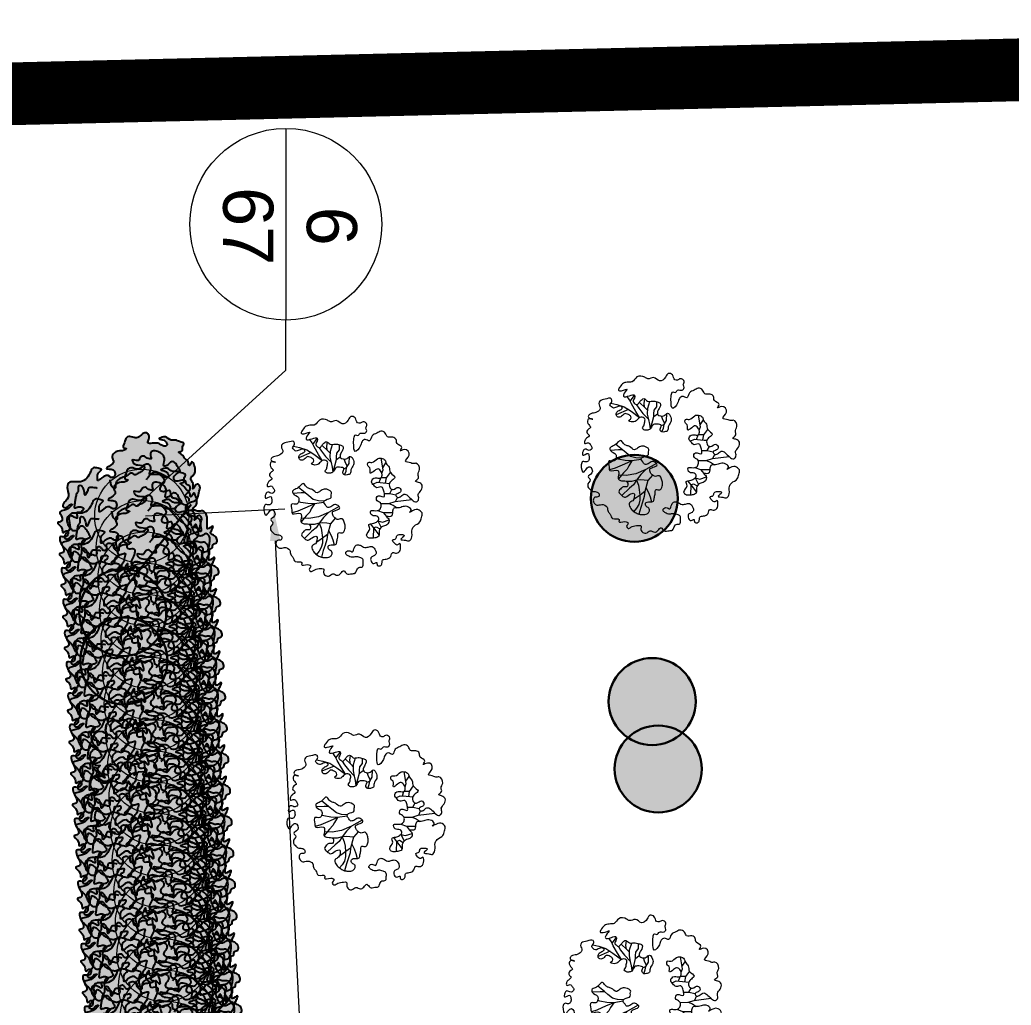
# Model space of a CAD drawing. Header units: metres. Extents: x 180 to 3220, y 13789 to 15035.
# Drawn here: x 738.7 to 754.51, y 14955.22 to 14970.93 of the extents above; entities that cross this region are included whole.
import ezdxf

# ---------------------------------------------------------------- set-up
doc = ezdxf.new("R2010")
doc.units = ezdxf.units.M
doc.header["$MEASUREMENT"] = 0
doc.linetypes.add('482 Границы районов', pattern=[5, 3, -1, 0, -1])
for name, color, linetype in [('!!!_1. Дендра_выноски_сохранить', 7, 'Continuous'), ('!!!_Условные обозначения на ЛИСТ', 7, 'Continuous'), ('02 Выноски план', 170, 'Continuous'), ('04 Дендроплан (растения)', 7, 'Continuous'), ('04 Дендроплан (существующие растения)', 7, 'Continuous'), ('04 Дендроплан (удаление)', 240, 'Continuous'), ('04 Посадки (привязки)', 7, 'Continuous'), ('50 Дендроплан (привязки)', 7, 'Continuous'), ('50 Дендроплан - Деревья вырубаемые', 7, 'Continuous')]:
    doc.layers.add(name, color=color, linetype=linetype)
doc.layers.get('50 Дендроплан - Деревья вырубаемые').off()
doc.styles.get("Standard").update_dxf_attribs({"font": 'arial.ttf'})
doc.dimstyles.get("Standard").update_dxf_attribs({"dimtxt": 0.18, "dimasz": 0.18, "dimexe": 0.18, "dimexo": 0.0625, "dimgap": 0.09, "dimtad": 0, "dimtih": 1, "dimtoh": 1, "dimdec": 4, "dimzin": 0, "dimdsep": 46, "dimtxsty": 'Standard', "dimcen": 0.09, "dimadec": 0, "dimazin": 0, "dimtfac": 1, "dimtdec": 4, "dimtofl": 0, "dimtmove": 0, "dimatfit": 3, "dimfxl": 1, "dimtolj": 1, "dimtzin": 0, "dimarcsym": 0})

# ---------------------------------------------------------------- blocks, each defined once
blk = doc.blocks.new('A$C442D7FB9')
at = {"layer": '04 Дендроплан (удаление)', "lineweight": 30}
h = blk.add_hatch(color=0, dxfattribs=at)
h.dxf.hatch_style = 1
edge = h.paths.add_edge_path()
edge.add_arc((0, 0), 0.5, 0, 360)
at = {"layer": '04 Дендроплан (удаление)', "color": 0, "lineweight": 30}
blk.add_circle((0, 0), 0.5, dxfattribs=at)
blk = doc.blocks.new('A$Cb4aaf1f0')
at = {"layer": '04 Дендроплан (удаление)'}
h = blk.add_hatch(color=0, dxfattribs=at)
h.dxf.hatch_style = 1
h.paths.add_polyline_path([(0.394, 0.178), (0.394, 0.178), (0.436, 0.242), (0.436, 0.32), (0.397, 0.387), (0.33, 0.422), (0.253, 0.414), (0.192, 0.37), (0.217, 0.426), (0.211, 0.489), (0.177, 0.539), (0.122, 0.568), (0.06, 0.568), (0.008, 0.54), (-0.026, 0.489), (-0.033, 0.426), (-0.06, 0.49), (-0.116, 0.532), (-0.185, 0.541), (-0.25, 0.515), (-0.293, 0.46), (-0.304, 0.39), (-0.279, 0.326), (-0.339, 0.363), (-0.408, 0.366), (-0.47, 0.333), (-0.508, 0.273), (-0.512, 0.204), (-0.48, 0.14), (-0.423, 0.102), (-0.496, 0.077), (-0.545, 0.018), (-0.555, -0.058), (-0.523, -0.128), (-0.46, -0.17), (-0.383, -0.173), (-0.432, -0.233), (-0.441, -0.309), (-0.41, -0.379), (-0.346, -0.421), (-0.271, -0.424), (-0.203, -0.385), (-0.213, -0.455), (-0.185, -0.52), (-0.131, -0.562), (-0.061, -0.573), (0.004, -0.548), (0.048, -0.493), (0.06, -0.425), (0.093, -0.486), (0.151, -0.524), (0.221, -0.528), (0.283, -0.497), (0.322, -0.44), (0.322, -0.358), (0.298, -0.306), (0.348, -0.343), (0.409, -0.351), (0.467, -0.33), (0.508, -0.284), (0.522, -0.223), (0.506, -0.164), (0.462, -0.119), (0.403, -0.1), (0.48, -0.084), (0.535, -0.03), (0.553, 0.044), (0.53, 0.119), (0.47, 0.168)])
at = {"layer": '04 Дендроплан (удаление)', "flags": 128}
blk.add_lwpolyline([(0.394, 0.178), (0.394, 0.178), (0.436, 0.242), (0.436, 0.32), (0.397, 0.387), (0.33, 0.422), (0.253, 0.414), (0.192, 0.37), (0.217, 0.426), (0.211, 0.489), (0.177, 0.539), (0.122, 0.568), (0.06, 0.568), (0.008, 0.54), (-0.026, 0.489), (-0.033, 0.426), (-0.06, 0.49), (-0.116, 0.532), (-0.185, 0.541), (-0.25, 0.515), (-0.293, 0.46), (-0.304, 0.39), (-0.279, 0.326), (-0.339, 0.363), (-0.408, 0.366), (-0.47, 0.333), (-0.508, 0.273), (-0.512, 0.204), (-0.48, 0.14), (-0.423, 0.102), (-0.496, 0.077), (-0.545, 0.018), (-0.555, -0.058), (-0.523, -0.128), (-0.46, -0.17), (-0.383, -0.173), (-0.432, -0.233), (-0.441, -0.309), (-0.41, -0.379), (-0.346, -0.421), (-0.271, -0.424), (-0.203, -0.385), (-0.213, -0.455), (-0.185, -0.52), (-0.131, -0.562), (-0.061, -0.573), (0.004, -0.548), (0.048, -0.493), (0.06, -0.425), (0.093, -0.486), (0.151, -0.524), (0.221, -0.528), (0.283, -0.497), (0.322, -0.44), (0.322, -0.358), (0.298, -0.306), (0.348, -0.343), (0.409, -0.351), (0.467, -0.33), (0.508, -0.284), (0.522, -0.223), (0.506, -0.164), (0.462, -0.119), (0.403, -0.1), (0.48, -0.084), (0.535, -0.03), (0.553, 0.044), (0.53, 0.119), (0.47, 0.168)], close=True, dxfattribs=at)
blk = doc.blocks.new('Кустарник 2 с половиной м желтый')
at = {"layer": '04 Дендроплан (растения)', "lineweight": 15, "true_color": 0xfcdf4f}
h = blk.add_hatch(color=41, dxfattribs=at)
edge = h.paths.add_edge_path()
edge.add_spline(control_points=[(-1.089, -0.544), (-1.109, -0.54), (-1.105, -0.598), (-1.157, -0.658), (-1.188, -0.541), (-1.256, -0.485), (-1.314, -0.42), (-1.336, -0.29), (-1.228, -0.332), (-1.178, -0.275), (-1.198, -0.186), (-1.292, -0.284), (-1.267, -0.154), (-1.408, -0.085), (-1.279, -0.076), (-1.28, 0.009), (-1.355, 0.09), (-1.21, 0.109), (-1.17, 0.145), (-1.118, 0.205), (-1.181, 0.207), (-1.192, 0.133), (-1.281, 0.156), (-1.264, 0.243), (-1.151, 0.299), (-1.211, 0.429), (-1.201, 0.556), (-1.088, 0.569), (-0.991, 0.547), (-0.876, 0.615), (-0.843, 0.709), (-0.79, 0.801), (-0.724, 0.779), (-0.628, 0.764), (-0.728, 0.701), (-0.718, 0.645), (-0.723, 0.556), (-0.636, 0.654), (-0.548, 0.683), (-0.508, 0.619), (-0.449, 0.639), (-0.437, 0.698), (-0.462, 0.779), (-0.628, 0.752), (-0.511, 0.826), (-0.443, 0.88), (-0.503, 0.953), (-0.462, 1.022), (-0.385, 1.065), (-0.323, 1.044), (-0.245, 1.1), (-0.34, 1.098), (-0.282, 1.195), (-0.276, 1.278), (-0.176, 1.291), (-0.096, 1.241), (-0.033, 1.305), (0.016, 1.343), (0.068, 1.347), (0.103, 1.304), (0.109, 1.249), (0.058, 1.17), (0.177, 1.18), (0.261, 1.188), (0.337, 1.113), (0.399, 1.151), (0.371, 1.193), (0.35, 1.238), (0.233, 1.242), (0.308, 1.272), (0.374, 1.3), (0.436, 1.209), (0.525, 1.238), (0.579, 1.2), (0.683, 1.184), (0.615, 1.121), (0.658, 1.044), (0.54, 1.043), (0.646, 0.993), (0.661, 0.927), (0.731, 0.896), (0.731, 0.805), (0.765, 0.85), (0.786, 0.908), (0.829, 0.81), (0.844, 0.75), (0.822, 0.673), (0.772, 0.65), (0.755, 0.587), (0.825, 0.55), (0.775, 0.391), (0.857, 0.565), (0.928, 0.479), (0.887, 0.404), (0.89, 0.312), (0.819, 0.246), (0.743, 0.24), (0.694, 0.193), (0.677, 0.123), (0.755, 0.092), (0.821, 0.127), (0.887, 0.083), (0.97, 0.118), (1.028, 0.03), (1.027, -0.055), (1.031, -0.112), (1.019, -0.227), (1.144, -0.098), (1.106, -0.207), (1.061, -0.266), (1.152, -0.292), (1.188, -0.345), (1.189, -0.423), (1.104, -0.421), (1.122, -0.502), (1.052, -0.509), (1.077, -0.581), (1.027, -0.631), (0.997, -0.734), (1.1, -0.748), (1.089, -0.834), (1.054, -0.888), (0.997, -0.975), (0.872, -0.947), (0.801, -1.05), (0.716, -1.094), (0.643, -1.11), (0.543, -1.146), (0.589, -1.037), (0.56, -0.952), (0.679, -0.949), (0.63, -1.028), (0.565, -1.07), (0.494, -1.147), (0.416, -1.19), (0.335, -1.215), (0.288, -1.161), (0.235, -1.116), (0.148, -1.142), (0.079, -1.087), (-0.002, -1.11), (-0.074, -1.124), (-0.129, -1.067), (-0.117, -1.001), (-0.164, -0.836), (-0.04, -1.016), (-0.078, -0.853), (-0.116, -0.779), (-0.175, -0.805), (-0.245, -0.838), (-0.238, -0.684), (-0.266, -0.81), (-0.332, -0.832), (-0.356, -0.766), (-0.29, -0.724), (-0.3, -0.656), (-0.255, -0.559), (-0.337, -0.593), (-0.393, -0.602), (-0.445, -0.654), (-0.44, -0.722), (-0.5, -0.763), (-0.551, -0.737), (-0.602, -0.742), (-0.621, -0.693), (-0.581, -0.682), (-0.556, -0.656), (-0.557, -0.596), (-0.609, -0.621), (-0.665, -0.611), (-0.659, -0.672), (-0.68, -0.715), (-0.729, -0.719), (-0.775, -0.752), (-0.837, -0.731), (-0.889, -0.709), (-0.938, -0.682), (-0.98, -0.632), (-1.027, -0.586), (-1.067, -0.549), (-1.089, -0.544)], knot_values=[0, 0, 0, 0, 0.061635, 0.104191, 0.20069, 0.287743, 0.399729, 0.481531, 0.568583, 0.635648, 0.684134, 0.764334, 0.826964, 0.950272, 1.013409, 1.080272, 1.168532, 1.247819, 1.394597, 1.409479, 1.427557, 1.524682, 1.581269, 1.619678, 1.756166, 1.893623, 2.000641, 2.078584, 2.195344, 2.310781, 2.440226, 2.513605, 2.588141, 2.646149, 2.719321, 2.804029, 2.845045, 2.921578, 3.054193, 3.074566, 3.134737, 3.183093, 3.249164, 3.363631, 3.441023, 3.532365, 3.596253, 3.6716, 3.744423, 3.848663, 3.888401, 3.929251, 4.013292, 4.105978, 4.181645, 4.269648, 4.365204, 4.412428, 4.465819, 4.500984, 4.571137, 4.634313, 4.70192, 4.823299, 4.931602, 4.963088, 4.996582, 5.056515, 5.138901, 5.167728, 5.247716, 5.353469, 5.422828, 5.495918, 5.573328, 5.628111, 5.697334, 5.757868, 5.811625, 5.918047, 5.97726, 6.040717, 6.066188, 6.114678, 6.180549, 6.273287, 6.345576, 6.393396, 6.433357, 6.515698, 6.599412, 6.705793, 6.763065, 6.840231, 6.950856, 7.030388, 7.110358, 7.17348, 7.231698, 7.28937, 7.379027, 7.44284, 7.507501, 7.617387, 7.685443, 7.768072, 7.824905, 7.922952, 7.986383, 8.046084, 8.12391, 8.190001, 8.250549, 8.306808, 8.375221, 8.415102, 8.465452, 8.547205, 8.634018, 8.711041, 8.772989, 8.852075, 8.921518, 9.065475, 9.156831, 9.281194, 9.341014, 9.409287, 9.513022, 9.567263, 9.647679, 9.681069, 9.793758, 9.910756, 9.986414, 10.076361, 10.126146, 10.194641, 10.276903, 10.373982, 10.431678, 10.526687, 10.577361, 10.643499, 10.756646, 10.842438, 10.960426, 11.017187, 11.086315, 11.126767, 11.211481, 11.288046, 11.339845, 11.377829, 11.455283, 11.528342, 11.600891, 11.66055, 11.710968, 11.793735, 11.850802, 11.906359, 11.97582, 12.014837, 12.053183, 12.080761, 12.123243, 12.164381, 12.20847, 12.254369, 12.311415, 12.350029, 12.388398, 12.451439, 12.512501, 12.571422, 12.629825, 12.68256, 12.767304, 12.837585, 12.837585, 12.837585, 12.837585], degree=3, periodic=0)
at = {"layer": '04 Дендроплан (растения)', "color": 7}
for points, knots in [([(-1.089, -0.544), (-1.109, -0.54), (-1.105, -0.598), (-1.157, -0.658), (-1.188, -0.541), (-1.256, -0.485), (-1.314, -0.42), (-1.336, -0.29), (-1.228, -0.332), (-1.178, -0.275), (-1.198, -0.186), (-1.292, -0.284), (-1.267, -0.154), (-1.408, -0.085), (-1.279, -0.076), (-1.28, 0.009), (-1.355, 0.09), (-1.21, 0.109), (-1.17, 0.145), (-1.118, 0.205), (-1.181, 0.207), (-1.192, 0.133), (-1.281, 0.156), (-1.264, 0.243), (-1.151, 0.299), (-1.211, 0.429), (-1.201, 0.556), (-1.088, 0.569), (-0.991, 0.547), (-0.876, 0.615), (-0.843, 0.709), (-0.79, 0.801), (-0.724, 0.779), (-0.628, 0.764), (-0.728, 0.701), (-0.718, 0.645), (-0.723, 0.556), (-0.636, 0.654), (-0.548, 0.683), (-0.508, 0.619), (-0.449, 0.639), (-0.437, 0.698), (-0.462, 0.779), (-0.628, 0.752), (-0.511, 0.826), (-0.443, 0.88), (-0.503, 0.953), (-0.462, 1.022), (-0.385, 1.065), (-0.323, 1.044), (-0.245, 1.1), (-0.34, 1.098), (-0.282, 1.195), (-0.276, 1.278), (-0.176, 1.291), (-0.096, 1.241), (-0.033, 1.305), (0.016, 1.343), (0.068, 1.347), (0.103, 1.304), (0.109, 1.249), (0.058, 1.17), (0.177, 1.18), (0.261, 1.188), (0.337, 1.113), (0.399, 1.151), (0.371, 1.193), (0.35, 1.238), (0.233, 1.242), (0.308, 1.272), (0.374, 1.3), (0.436, 1.209), (0.525, 1.238), (0.579, 1.2), (0.683, 1.184), (0.615, 1.121), (0.658, 1.044), (0.54, 1.043), (0.646, 0.993), (0.661, 0.927), (0.731, 0.896), (0.731, 0.805), (0.765, 0.85), (0.786, 0.908), (0.829, 0.81), (0.844, 0.75), (0.822, 0.673), (0.772, 0.65), (0.755, 0.587), (0.825, 0.55), (0.775, 0.391), (0.857, 0.565), (0.928, 0.479), (0.887, 0.404), (0.89, 0.312), (0.819, 0.246), (0.743, 0.24), (0.694, 0.193), (0.677, 0.123), (0.755, 0.092), (0.821, 0.127), (0.887, 0.083), (0.97, 0.118), (1.028, 0.03), (1.027, -0.055), (1.031, -0.112), (1.019, -0.227), (1.144, -0.098), (1.106, -0.207), (1.061, -0.266), (1.152, -0.292), (1.188, -0.345), (1.189, -0.423), (1.104, -0.421), (1.122, -0.502), (1.052, -0.509), (1.077, -0.581), (1.027, -0.631), (0.997, -0.734), (1.1, -0.748), (1.089, -0.834), (1.054, -0.888), (0.997, -0.975), (0.872, -0.947), (0.801, -1.05), (0.716, -1.094), (0.643, -1.11), (0.543, -1.146), (0.589, -1.037), (0.56, -0.952), (0.679, -0.949), (0.63, -1.028), (0.565, -1.07), (0.494, -1.147), (0.416, -1.19), (0.335, -1.215), (0.288, -1.161), (0.235, -1.116), (0.148, -1.142), (0.079, -1.087), (-0.002, -1.11), (-0.074, -1.124), (-0.129, -1.067), (-0.117, -1.001), (-0.164, -0.836), (-0.04, -1.016), (-0.078, -0.853), (-0.116, -0.779), (-0.175, -0.805), (-0.245, -0.838), (-0.238, -0.684), (-0.266, -0.81), (-0.332, -0.832), (-0.356, -0.766), (-0.29, -0.724), (-0.3, -0.656), (-0.255, -0.559), (-0.337, -0.593), (-0.393, -0.602), (-0.445, -0.654), (-0.44, -0.722), (-0.5, -0.763), (-0.551, -0.737), (-0.602, -0.742), (-0.621, -0.693), (-0.581, -0.682), (-0.556, -0.656), (-0.557, -0.596), (-0.609, -0.621), (-0.665, -0.611), (-0.659, -0.672), (-0.68, -0.715), (-0.729, -0.719), (-0.775, -0.752), (-0.837, -0.731), (-0.889, -0.709), (-0.938, -0.682), (-0.98, -0.632), (-1.027, -0.586), (-1.067, -0.549), (-1.089, -0.544)], [0, 0, 0, 0, 0.061635, 0.104191, 0.20069, 0.287743, 0.399729, 0.481531, 0.568583, 0.635648, 0.684134, 0.764334, 0.826964, 0.950272, 1.013409, 1.080272, 1.168532, 1.247819, 1.394597, 1.409479, 1.427557, 1.524682, 1.581269, 1.619678, 1.756166, 1.893623, 2.000641, 2.078584, 2.195344, 2.310781, 2.440226, 2.513605, 2.588141, 2.646149, 2.719321, 2.804029, 2.845045, 2.921578, 3.054193, 3.074566, 3.134737, 3.183093, 3.249164, 3.363631, 3.441023, 3.532365, 3.596253, 3.6716, 3.744423, 3.848663, 3.888401, 3.929251, 4.013292, 4.105978, 4.181645, 4.269648, 4.365204, 4.412428, 4.465819, 4.500984, 4.571137, 4.634313, 4.70192, 4.823299, 4.931602, 4.963088, 4.996582, 5.056515, 5.138901, 5.167728, 5.247716, 5.353469, 5.422828, 5.495918, 5.573328, 5.628111, 5.697334, 5.757868, 5.811625, 5.918047, 5.97726, 6.040717, 6.066188, 6.114678, 6.180549, 6.273287, 6.345576, 6.393396, 6.433357, 6.515698, 6.599412, 6.705793, 6.763065, 6.840231, 6.950856, 7.030388, 7.110358, 7.17348, 7.231698, 7.28937, 7.379027, 7.44284, 7.507501, 7.617387, 7.685443, 7.768072, 7.824905, 7.922952, 7.986383, 8.046084, 8.12391, 8.190001, 8.250549, 8.306808, 8.375221, 8.415102, 8.465452, 8.547205, 8.634018, 8.711041, 8.772989, 8.852075, 8.921518, 9.065475, 9.156831, 9.281194, 9.341014, 9.409287, 9.513022, 9.567263, 9.647679, 9.681069, 9.793758, 9.910756, 9.986414, 10.076361, 10.126146, 10.194641, 10.276903, 10.373982, 10.431678, 10.526687, 10.577361, 10.643499, 10.756646, 10.842438, 10.960426, 11.017187, 11.086315, 11.126767, 11.211481, 11.288046, 11.339845, 11.377829, 11.455283, 11.528342, 11.600891, 11.66055, 11.710968, 11.793735, 11.850802, 11.906359, 11.97582, 12.014837, 12.053183, 12.080761, 12.123243, 12.164381, 12.20847, 12.254369, 12.311415, 12.350029, 12.388398, 12.451439, 12.512501, 12.571422, 12.629825, 12.68256, 12.767304, 12.837585, 12.837585, 12.837585, 12.837585]), ([(0.736, 0.251), (0.74, 0.263), (0.752, 0.311), (0.633, 0.328), (0.72, 0.386), (0.75, 0.428), (0.771, 0.506), (0.683, 0.51), (0.694, 0.603), (0.598, 0.583), (0.533, 0.56), (0.484, 0.612), (0.507, 0.69), (0.629, 0.719), (0.544, 0.8), (0.533, 0.872), (0.435, 0.897), (0.414, 0.821), (0.324, 0.804), (0.343, 0.885), (0.357, 0.96), (0.282, 1.032), (0.212, 1.059), (0.142, 1.055), (0.109, 0.999), (0.16, 0.912), (0.058, 0.937), (0.023, 0.983), (-0.045, 0.961), (-0.057, 0.868), (-0.185, 0.94), (-0.149, 0.847), (-0.079, 0.825), (0.065, 0.83), (-0.008, 0.718), (-0.073, 0.707), (-0.13, 0.656), (-0.179, 0.722), (-0.235, 0.667), (-0.284, 0.643), (-0.344, 0.625), (-0.4, 0.595), (-0.442, 0.537), (-0.422, 0.43), (-0.505, 0.487), (-0.505, 0.542), (-0.521, 0.578), (-0.521, 0.594)], [0, 0, 0, 0, 0.039515, 0.124187, 0.193529, 0.245076, 0.309455, 0.373547, 0.432, 0.515329, 0.587711, 0.640318, 0.696289, 0.810562, 0.87463, 0.975445, 1.026252, 1.125262, 1.177225, 1.214366, 1.329161, 1.411583, 1.503728, 1.561118, 1.605714, 1.68364, 1.748811, 1.815724, 1.858894, 1.932639, 2.028574, 2.067156, 2.15751, 2.27018, 2.357134, 2.430483, 2.489245, 2.543924, 2.611399, 2.67538, 2.720283, 2.80083, 2.864286, 2.945361, 3.001407, 3.069014, 3.11738, 3.11738, 3.11738, 3.11738]), ([(0.096, -0.758), (0.105, -0.788), (0.094, -0.859), (0.192, -0.861), (0.193, -0.922), (0.214, -1.018), (0.221, -0.871), (0.305, -0.843), (0.39, -0.858), (0.435, -0.799), (0.524, -0.801), (0.456, -0.656), (0.56, -0.687), (0.606, -0.729), (0.662, -0.693), (0.741, -0.699), (0.753, -0.591), (0.86, -0.588), (0.858, -0.504), (0.827, -0.463), (0.788, -0.394), (0.732, -0.465), (0.652, -0.423), (0.672, -0.326), (0.702, -0.258), (0.736, -0.187), (0.697, -0.132), (0.623, -0.077), (0.532, -0.017), (0.488, 0.064), (0.381, 0.146), (0.508, 0.125), (0.544, 0.178), (0.617, 0.23), (0.541, 0.304), (0.44, 0.296), (0.461, 0.465), (0.356, 0.395), (0.261, 0.413), (0.292, 0.515), (0.379, 0.576), (0.289, 0.663), (0.223, 0.733), (0.128, 0.7), (0.095, 0.64), (0.064, 0.607), (0.053, 0.595)], [0, 0, 0, 0, 0.096565, 0.157341, 0.224117, 0.270893, 0.370858, 0.442792, 0.536306, 0.608894, 0.646407, 0.762996, 0.822977, 0.883526, 0.946536, 0.999043, 1.100514, 1.185498, 1.249882, 1.301885, 1.361202, 1.429422, 1.491394, 1.575229, 1.68944, 1.737777, 1.798335, 1.870755, 2.033608, 2.099877, 2.193785, 2.26587, 2.342454, 2.397568, 2.497715, 2.55312, 2.6773, 2.765085, 2.829533, 2.918859, 3.006591, 3.105393, 3.219159, 3.287235, 3.374016, 3.425019, 3.425019, 3.425019, 3.425019]), ([(-0.722, 0.458), (-0.745, 0.469), (-0.788, 0.465), (-0.86, 0.481), (-0.881, 0.419), (-0.923, 0.311), (-0.932, 0.427), (-0.951, 0.473), (-0.992, 0.511), (-1.043, 0.486), (-1.013, 0.422), (-1.06, 0.373), (-1.07, 0.313), (-1.083, 0.248), (-1.086, 0.2), (-1.097, 0.134), (-1.035, 0.163), (-0.995, 0.17), (-0.931, 0.144), (-0.965, 0.1), (-0.992, 0.061), (-1.067, 0.084), (-1.045, 0.024), (-1.04, -0.035), (-1.099, 0.005), (-1.139, 0.022), (-1.2, 0.016), (-1.215, -0.051), (-1.201, -0.119), (-1.156, -0.172), (-1.121, -0.215), (-1.075, -0.219), (-1.026, -0.203), (-1.012, -0.148), (-0.951, -0.129), (-0.917, -0.182), (-0.88, -0.223), (-0.864, -0.27), (-0.833, -0.3), (-0.851, -0.338), (-0.896, -0.355), (-0.965, -0.36), (-0.975, -0.431), (-0.992, -0.494), (-0.945, -0.521), (-0.929, -0.569), (-0.869, -0.542), (-0.852, -0.621), (-0.798, -0.588), (-0.768, -0.618), (-0.721, -0.599), (-0.729, -0.554), (-0.738, -0.518), (-0.728, -0.478), (-0.681, -0.462), (-0.659, -0.504), (-0.625, -0.539), (-0.578, -0.521), (-0.566, -0.48), (-0.594, -0.436), (-0.532, -0.404), (-0.479, -0.43), (-0.468, -0.471), (-0.456, -0.519), (-0.4, -0.488), (-0.434, -0.428), (-0.411, -0.371), (-0.419, -0.284), (-0.357, -0.297), (-0.306, -0.316), (-0.326, -0.382), (-0.278, -0.401), (-0.237, -0.433), (-0.269, -0.49), (-0.212, -0.516), (-0.173, -0.493), (-0.117, -0.515), (-0.129, -0.565), (-0.138, -0.623), (-0.178, -0.676), (-0.191, -0.742), (-0.155, -0.774), (-0.108, -0.767), (-0.086, -0.82), (-0.03, -0.8), (0.022, -0.782), (0.069, -0.824), (0.08, -0.88), (0.045, -0.921), (0.009, -0.965), (0.035, -1.006), (0.083, -1.028), (0.139, -1.043), (0.229, -1.003), (0.218, -1.097), (0.267, -1.027), (0.303, -0.978), (0.398, -0.971), (0.482, -0.997), (0.534, -0.935), (0.574, -0.873), (0.649, -0.848), (0.685, -0.796), (0.698, -0.741), (0.755, -0.737), (0.791, -0.768), (0.798, -0.832), (0.729, -0.859), (0.775, -0.935), (0.786, -0.817), (0.886, -0.82), (0.95, -0.772), (1.005, -0.718), (0.977, -0.657), (0.923, -0.601), (0.981, -0.549), (1.042, -0.55), (1.051, -0.486), (1.064, -0.423), (1.077, -0.353), (1.059, -0.289), (1.004, -0.248), (0.959, -0.297), (0.903, -0.306), (0.844, -0.279), (0.815, -0.232), (0.783, -0.162), (0.851, -0.152), (0.876, -0.194), (0.955, -0.256), (0.914, -0.138), (0.933, -0.072), (0.882, -0.01), (0.816, 0.015), (0.756, 0.024), (0.724, 0.044), (0.714, 0.047)], [0, 0, 0, 0, 0.076348, 0.137294, 0.184053, 0.272968, 0.338396, 0.414387, 0.454233, 0.484731, 0.555911, 0.611711, 0.675054, 0.741347, 0.807018, 0.846193, 0.887745, 0.951995, 0.997513, 1.043606, 1.083157, 1.141488, 1.192448, 1.228734, 1.281549, 1.331129, 1.386059, 1.432404, 1.518003, 1.592858, 1.645275, 1.67892, 1.727153, 1.790419, 1.832666, 1.890132, 1.955244, 2.007796, 2.041633, 2.071017, 2.117097, 2.189132, 2.249218, 2.316327, 2.363542, 2.399812, 2.443377, 2.505936, 2.552562, 2.579837, 2.623488, 2.664128, 2.700823, 2.742591, 2.776082, 2.823251, 2.867658, 2.912646, 2.947522, 2.987626, 3.042394, 3.098967, 3.14449, 3.17888, 3.217793, 3.271768, 3.348835, 3.420269, 3.461001, 3.511739, 3.565714, 3.61737, 3.648137, 3.71342, 3.75057, 3.800436, 3.852338, 3.88427, 3.940905, 4.035624, 4.086459, 4.125478, 4.163918, 4.216297, 4.255911, 4.32343, 4.374861, 4.425464, 4.48343, 4.537267, 4.573612, 4.613901, 4.69579, 4.765606, 4.809973, 4.854072, 4.926952, 5.029346, 5.113566, 5.168992, 5.255366, 5.341238, 5.391165, 5.449621, 5.490482, 5.539879, 5.583481, 5.661131, 5.6962, 5.760436, 5.859072, 5.961323, 6.012102, 6.069897, 6.145781, 6.208359, 6.255779, 6.30992, 6.373349, 6.465128, 6.51742, 6.575399, 6.631903, 6.69083, 6.741497, 6.817217, 6.871831, 6.916231, 6.962478, 7.029269, 7.110796, 7.191188, 7.257333, 7.327455, 7.407784, 7.439591, 7.439591, 7.439591, 7.439591])]:
    blk.add_open_spline(points, degree=3, knots=knots, dxfattribs=at)
blk = doc.blocks.new('*U76')
at = {"layer": '04 Дендроплан (растения)', "lineweight": 0, "rotation": 266.976732593832}
blk.add_blockref('Кустарник 2 с половиной м желтый', (0, 0), dxfattribs=at)
blk = doc.blocks.new('*U77')
at = {"layer": '04 Дендроплан (растения)', "color": 0, "linetype": 'ByBlock', "lineweight": -2, "rotation": 92.99887538943197}
for p in [(740.664, 14963.003), (740.69, 14962.504), (740.716, 14962.004), (740.742, 14961.505), (740.769, 14961.006), (740.795, 14960.506), (740.821, 14960.007), (740.847, 14959.508), (740.873, 14959.008), (740.899, 14958.509), (740.926, 14958.01), (740.952, 14957.51), (740.978, 14957.011), (741.004, 14956.512), (741.03, 14956.013), (741.056, 14955.513), (741.083, 14955.014), (741.109, 14954.515), (741.135, 14954.015)]:
    blk.add_blockref('*U76', p, dxfattribs=at)
blk = doc.blocks.new('Лиственное дерево существующее')
at = {"color": 114, "lineweight": 0}
for p, q in [((-1.275, 1.287), (-1.119, 1.252)), ((-0.799, 1.368), (-0.859, 1.458)), ((-0.751, 1.267), (-0.799, 1.368)), ((-0.782, 1.333), (-0.669, 1.479)), ((-0.639, 1.076), (-0.751, 1.267)), ((-0.403, 1.17), (-0.548, 1.306)), ((-0.427, 1.275), (-0.411, 1.393)), ((-0.415, 1.181), (-0.427, 1.275)), ((-0.332, 1.162), (-0.28, 1.33)), ((-0.103, 1.192), (-0.105, 1.321)), ((-0.829, 1.124), (-1.138, 0.99)), ((-1.119, 1.252), (-0.938, 1.195)), ((-0.938, 1.195), (-0.761, 1.08)), ((-0.761, 1.08), (-0.541, 0.917)), ((-0.541, 0.917), (-0.639, 1.076)), ((-0.62, 1.247), (-0.563, 1.155)), ((-0.563, 1.155), (-0.46, 1.026)), ((-0.46, 1.026), (-0.309, 0.866)), ((-0.334, 1.1), (-0.403, 1.17)), ((-0.337, 1.006), (-0.332, 1.162)), ((-0.183, 1.016), (-0.173, 1.105)), ((-0.18, 0.943), (-0.183, 1.016)), ((-0.18, 0.943), (-0.086, 1.015)), ((-0.173, 1.105), (-0.103, 1.192)), ((0.145, 0.845), (0.151, 1.018)), ((-0.309, 0.866), (-0.337, 1.006)), ((-0.285, 0.754), (-0.309, 0.866)), ((-0.266, 0.631), (-0.221, 0.786)), ((-0.221, 0.786), (-0.18, 0.943)), ((0.058, 0.845), (0.018, 0.955)), ((0.098, 0.768), (0.058, 0.845)), ((0.08, 0.738), (0.145, 0.845)), ((1.012, 0.68), (0.961, 0.98)), ((1.002, 0.737), (1.083, 0.859)), ((-0.266, 0.631), (-0.285, 0.754)), ((0.011, 0.712), (0.08, 0.738)), ((0.027, 0.553), (0.067, 0.65)), ((0.067, 0.65), (0.08, 0.738)), ((0.98, 0.595), (1.012, 0.68)), ((1.191, 0.617), (1.088, 0.479)), ((0.748, 0.317), (0.854, 0.368)), ((0.854, 0.368), (1.012, 0.353)), ((0.912, 0.363), (0.952, 0.477)), ((1.088, 0.479), (0.952, 0.477)), ((1.012, 0.353), (1.103, 0.344)), ((1.088, 0.479), (1.064, 0.348)), ((1.103, 0.344), (1.176, 0.338)), ((-1.081, 0.093), (-1.287, 0.08)), ((-0.976, 0.096), (-1.147, 0.235)), ((-0.973, 0.093), (-1.081, 0.093)), ((-0.885, 0.021), (-0.976, 0.096)), ((-0.772, -0.073), (-0.885, 0.021)), ((1.044, 0.078), (1.18, 0.078)), ((1.18, 0.078), (1.236, 0.183)), ((1.18, 0.078), (1.336, 0.043)), ((-1.091, -0.147), (-1.147, -0.134)), ((-0.91, -0.179), (-1.091, -0.147)), ((-0.739, -0.188), (-0.931, -0.27)), ((-0.739, -0.188), (-0.91, -0.179)), ((-0.739, -0.188), (-0.821, -0.312)), ((-0.638, -0.11), (-0.772, -0.073)), ((-0.5, -0.151), (-0.739, -0.188)), ((-0.489, -0.116), (-0.638, -0.11)), ((-0.113, -0.252), (-0.386, -0.406)), ((0.953, -0.18), (1.158, -0.176)), ((1.158, -0.176), (1.317, -0.128)), ((1.158, -0.176), (1.267, -0.218)), ((1.267, -0.218), (1.367, -0.287)), ((1.317, -0.128), (1.739, -0.074)), ((1.328, -0.127), (1.373, -0.019)), ((-1.169, -0.374), (-1.309, -0.418)), ((-0.931, -0.27), (-1.169, -0.374)), ((-0.95, -0.489), (-1.084, -0.647)), ((-0.86, -0.395), (-0.95, -0.489)), ((-0.821, -0.312), (-0.86, -0.395)), ((-0.386, -0.406), (-0.641, -0.519)), ((-0.386, -0.406), (-0.514, -0.534)), ((0.87, -0.356), (1.013, -0.408)), ((1.013, -0.408), (1.247, -0.408)), ((1.013, -0.408), (1.096, -0.512)), ((-0.882, -0.56), (-1.076, -0.551)), ((-0.641, -0.519), (-0.882, -0.56)), ((-0.75, -0.714), (-0.864, -0.716)), ((-0.624, -0.681), (-0.75, -0.714)), ((-0.624, -0.681), (-0.699, -0.796)), ((-0.514, -0.534), (-0.624, -0.681)), ((-0.525, -0.67), (-0.624, -0.681)), ((-0.624, -0.681), (-0.572, -0.807)), ((-0.427, -0.678), (-0.525, -0.67)), ((-0.335, -0.691), (-0.427, -0.678)), ((-0.335, -0.691), (-0.408, -0.969)), ((-0.212, -0.551), (-0.335, -0.691)), ((0.682, -0.698), (0.762, -0.798)), ((0.873, -0.622), (0.961, -0.786)), ((0.873, -0.622), (0.993, -0.651)), ((0.993, -0.651), (1.163, -0.596)), ((-0.804, -0.883), (-0.997, -1.067)), ((-0.699, -0.796), (-0.804, -0.883)), ((-0.572, -0.807), (-0.55, -0.923)), ((-0.55, -0.923), (-0.535, -1.06)), ((-0.408, -0.969), (-0.532, -1.058)), ((-0.408, -0.969), (-0.422, -1.093)), ((-0.381, -0.865), (-0.316, -0.99)), ((-0.316, -0.99), (-0.275, -1.107)), ((0.762, -0.798), (0.755, -1.059)), ((0.762, -0.798), (0.835, -0.77)), ((0.762, -0.798), (0.907, -0.988)), ((0.835, -0.77), (0.929, -0.824)), ((-0.629, -1.132), (-0.696, -1.173)), ((-0.532, -1.058), (-0.629, -1.132)), ((-0.535, -1.187), (-0.566, -1.298)), ((-0.535, -1.06), (-0.535, -1.187)), ((-0.47, -1.242), (-0.515, -1.373)), ((-0.422, -1.093), (-0.47, -1.242)), ((-0.275, -1.107), (-0.238, -1.23)), ((-0.622, -1.395), (-0.691, -1.474)), ((-0.566, -1.298), (-0.622, -1.395)), ((-0.515, -1.373), (-0.564, -1.545))]:
    blk.add_line(p, q, dxfattribs=at)
for points, knots in [([(-1.863, -0.802), (-1.881, -0.757), (-1.747, -0.684), (-1.911, -0.574), (-1.692, -0.517), (-1.79, -0.294), (-1.907, -0.385), (-1.984, -0.55), (-2.059, -0.321), (-1.999, -0.175), (-1.894, -0.235), (-1.819, -0.16), (-1.828, -0.083), (-1.849, 0.055), (-2.007, -0.094), (-1.999, 0.047), (-1.938, 0.153), (-1.832, 0.046), (-1.733, 0.144), (-1.793, 0.214), (-1.838, 0.303), (-1.955, 0.22), (-1.946, 0.341), (-1.898, 0.392), (-1.788, 0.464), (-1.907, 0.519), (-1.872, 0.623), (-1.76, 0.663), (-1.864, 0.745), (-1.889, 0.84), (-1.824, 0.904), (-1.659, 0.854), (-1.891, 0.903), (-1.808, 1.034), (-1.683, 1.022), (-1.589, 1.081), (-1.522, 1.172), (-1.609, 1.251), (-1.548, 1.37), (-1.423, 1.371), (-1.266, 1.445), (-1.233, 1.311), (-1.326, 1.255), (-1.263, 1.188), (-1.194, 1.144), (-1.114, 1.199), (-1.035, 1.222), (-0.951, 1.163), (-1.052, 1.106), (-1.123, 1.075), (-1.151, 0.983), (-1.088, 0.91), (-0.99, 0.942), (-0.937, 1.041), (-0.833, 0.999), (-0.758, 0.957), (-0.756, 0.875), (-0.858, 0.837), (-0.695, 0.783), (-0.611, 0.852), (-0.527, 0.951), (-0.375, 0.902), (-0.426, 0.79), (-0.418, 0.708), (-0.488, 0.654), (-0.425, 0.592), (-0.354, 0.593), (-0.251, 0.613), (-0.225, 0.746), (-0.105, 0.754), (0.053, 0.733), (-0.044, 0.628), (0.019, 0.538), (0.099, 0.557), (0.195, 0.575), (0.173, 0.707), (0.273, 0.796), (0.262, 0.925), (0.181, 1.071), (0.093, 0.951), (-0.002, 0.952), (-0.083, 0.981), (-0.098, 1.072), (-0.033, 1.146), (0.02, 1.288), (-0.113, 1.322), (-0.213, 1.354), (-0.344, 1.304), (-0.427, 1.44), (-0.522, 1.344), (-0.56, 1.288), (-0.617, 1.228), (-0.671, 1.281), (-0.73, 1.337), (-0.664, 1.401), (-0.662, 1.525), (-0.806, 1.471), (-0.975, 1.423), (-0.933, 1.56), (-0.796, 1.69), (-0.974, 1.592), (-1.114, 1.604), (-1.027, 1.718), (-0.966, 1.811), (-0.835, 1.824), (-0.696, 1.818), (-0.625, 1.999), (-0.435, 1.978), (-0.317, 1.874), (-0.169, 1.993), (-0.037, 1.791), (0.118, 1.927), (0.171, 2.072), (0.331, 2.017), (0.32, 1.881), (0.433, 1.862), (0.5, 1.939), (0.63, 1.849), (0.551, 1.757), (0.61, 1.682), (0.54, 1.583), (0.423, 1.658), (0.38, 1.528), (0.285, 1.601), (0.255, 1.442), (0.259, 1.344), (0.267, 1.066), (0.442, 1.277), (0.452, 1.397), (0.554, 1.491), (0.691, 1.367), (0.706, 1.583), (0.847, 1.604), (0.949, 1.69), (1.08, 1.634), (1.107, 1.482), (1.251, 1.539), (1.364, 1.464), (1.332, 1.318), (1.543, 1.296), (1.4, 1.122), (1.6, 1.263), (1.746, 1.049), (1.497, 0.884), (1.694, 0.879), (1.77, 0.828), (1.885, 0.882), (1.984, 0.691), (1.87, 0.579), (1.951, 0.461), (1.781, 0.392), (1.935, 0.365), (2.026, 0.299), (1.993, 0.151), (1.874, 0.063), (1.942, -0.057), (1.852, -0.164), (1.705, -0.058), (1.57, 0.123), (1.46, -0.006), (1.368, -0.037), (1.309, 0.063), (1.418, 0.081), (1.488, 0.156), (1.387, 0.288), (1.293, 0.151), (1.168, 0.211), (1.158, 0.338), (1.232, 0.414), (1.37, 0.508), (1.152, 0.589), (1.19, 0.754), (1.08, 0.827), (1.07, 0.942), (0.965, 0.989), (0.834, 0.976), (0.764, 0.841), (0.611, 0.902), (0.608, 0.768), (0.711, 0.734), (0.641, 0.537), (0.789, 0.661), (0.881, 0.732), (0.967, 0.639), (0.997, 0.553), (0.953, 0.449), (0.855, 0.484), (0.758, 0.479), (0.688, 0.371), (0.775, 0.293), (0.847, 0.19), (0.983, 0.282), (1.029, 0.149), (1.046, 0.081), (1.054, -0.055), (0.876, 0.088), (0.805, -0.111), (0.954, -0.136), (0.971, -0.254), (0.916, -0.36), (0.806, -0.365), (0.663, -0.342), (0.715, -0.526), (0.851, -0.462), (0.924, -0.585), (0.833, -0.657), (0.756, -0.694), (0.608, -0.696), (0.717, -0.859), (0.553, -0.942), (0.629, -1.071), (0.741, -1.059), (0.834, -1.056), (0.93, -0.996), (0.884, -0.867), (0.981, -0.75), (1.119, -0.739), (1.208, -0.591), (1.044, -0.489), (1.259, -0.545), (1.236, -0.392), (1.278, -0.271), (1.407, -0.301), (1.52, -0.244), (1.647, -0.243), (1.757, -0.342), (1.628, -0.447), (1.834, -0.304), (1.938, -0.341), (2.024, -0.427), (1.983, -0.534), (1.959, -0.679), (1.81, -0.72), (1.719, -0.862), (1.775, -0.997), (1.685, -1.157), (1.583, -1.102), (1.385, -1.113), (1.618, -0.979), (1.443, -0.96), (1.345, -0.98), (1.358, -1.093), (1.215, -1.09), (1.3, -1.192), (1.368, -1.263), (1.45, -1.161), (1.466, -1.327), (1.427, -1.431), (1.321, -1.45), (1.23, -1.407), (1.216, -1.557), (1.107, -1.596), (0.975, -1.601), (0.989, -1.703), (0.947, -1.778), (0.841, -1.769), (0.866, -1.645), (0.75, -1.749), (0.684, -1.637), (0.696, -1.538), (0.781, -1.521), (0.846, -1.457), (0.816, -1.355), (0.745, -1.251), (0.631, -1.287), (0.523, -1.314), (0.445, -1.241), (0.335, -1.218), (0.262, -1.295), (0.252, -1.455), (0.133, -1.345), (0.026, -1.44), (0.118, -1.522), (0.208, -1.565), (0.318, -1.52), (0.405, -1.554), (0.514, -1.588), (0.498, -1.691), (0.507, -1.814), (0.369, -1.786), (0.336, -1.883), (0.301, -1.974), (0.195, -1.957), (0.081, -2.01), (0.01, -1.844), (-0.069, -1.968), (-0.163, -2.035), (-0.279, -1.927), (-0.37, -2.065), (-0.477, -2.008), (-0.522, -1.934), (-0.473, -1.822), (-0.649, -1.838), (-0.74, -1.86), (-0.831, -1.93), (-0.905, -1.848), (-0.791, -1.771), (-0.94, -1.709), (-1.095, -1.791), (-1.036, -1.621), (-1.266, -1.715), (-1.272, -1.547), (-1.369, -1.482), (-1.348, -1.343), (-1.503, -1.274), (-1.621, -1.34), (-1.705, -1.268), (-1.734, -1.19), (-1.693, -1.089), (-1.578, -1.13), (-1.56, -1.01), (-1.655, -0.965), (-1.758, -0.976), (-1.811, -0.902), (-1.875, -0.857), (-1.857, -0.816), (-1.863, -0.802)], [0, 0, 0, 0, 0.144623, 0.231167, 0.368861, 0.533358, 0.626687, 0.740408, 0.935226, 1.031861, 1.128241, 1.198256, 1.294402, 1.368689, 1.507955, 1.574673, 1.679777, 1.79119, 1.883627, 1.959993, 2.039207, 2.131319, 2.201489, 2.277769, 2.379891, 2.45347, 2.54984, 2.629417, 2.713756, 2.836131, 2.877797, 2.974434, 3.098533, 3.174839, 3.310795, 3.448506, 3.489216, 3.62255, 3.689433, 3.833718, 3.988827, 4.05943, 4.152735, 4.217846, 4.281087, 4.383199, 4.466591, 4.525335, 4.60464, 4.706041, 4.777196, 4.850967, 4.941557, 5.035937, 5.13954, 5.219117, 5.28068, 5.339424, 5.435055, 5.564599, 5.681514, 5.792988, 5.892227, 5.976975, 6.036908, 6.095646, 6.173749, 6.252212, 6.380922, 6.484525, 6.602635, 6.692872, 6.777965, 6.844717, 6.928444, 7.02051, 7.167213, 7.282, 7.407383, 7.507264, 7.609206, 7.678412, 7.741177, 7.842553, 7.980652, 8.063007, 8.187574, 8.307662, 8.420868, 8.524456, 8.606097, 8.65359, 8.733663, 8.78115, 8.875736, 8.947733, 9.070923, 9.223371, 9.297752, 9.425798, 9.577891, 9.656402, 9.742281, 9.880076, 10.010368, 10.101704, 10.271449, 10.469408, 10.556507, 10.704089, 10.878467, 11.055291, 11.171089, 11.284149, 11.417731, 11.482645, 11.567427, 11.68373, 11.77169, 11.843492, 11.921933, 12.039354, 12.124248, 12.185085, 12.279334, 12.442083, 12.611011, 12.797738, 12.921046, 13.015017, 13.129765, 13.27535, 13.406716, 13.521304, 13.644281, 13.753137, 13.886642, 13.991763, 14.093139, 14.248215, 14.338926, 14.451134, 14.636917, 14.813923, 14.953979, 15.006047, 15.083831, 15.270441, 15.402543, 15.48891, 15.598301, 15.682028, 15.794092, 15.927518, 16.058446, 16.173604, 16.260996, 16.378012, 16.633999, 16.747204, 16.817387, 16.885538, 16.980265, 17.054418, 17.157369, 17.299589, 17.380857, 17.502298, 17.608515, 17.708493, 17.875073, 18.018008, 18.132164, 18.220812, 18.330672, 18.42764, 18.594846, 18.685597, 18.781631, 18.83834, 18.974753, 19.095535, 19.196942, 19.302834, 19.396624, 19.471771, 19.573189, 19.64865, 19.757506, 19.853667, 19.959896, 20.083661, 20.173311, 20.285247, 20.335982, 20.497146, 20.604648, 20.73546, 20.822811, 20.919446, 21.052361, 21.138111, 21.251311, 21.378508, 21.468801, 21.559641, 21.663684, 21.760796, 21.866457, 22.044178, 22.114637, 22.23047, 22.341438, 22.400666, 22.529106, 22.668332, 22.783263, 22.938439, 23.01956, 23.126312, 23.267144, 23.355432, 23.45979, 23.589203, 23.728577, 23.835857, 23.898351, 24.043906, 24.189962, 24.256212, 24.371649, 24.490581, 24.67199, 24.766696, 24.956099, 25.083087, 25.169948, 25.292933, 25.419422, 25.526836, 25.615518, 25.691414, 25.778638, 25.869312, 25.961297, 26.024928, 26.121298, 26.263466, 26.360434, 26.407027, 26.517617, 26.650303, 26.74818, 26.826653, 26.905094, 26.978885, 27.046871, 27.126191, 27.241376, 27.314599, 27.389769, 27.472839, 27.551312, 27.683547, 27.788448, 27.871841, 27.999501, 28.077604, 28.175679, 28.291585, 28.394565, 28.492933, 28.567087, 28.697918, 28.77954, 28.894137, 28.975271, 29.07451, 29.169691, 29.264917, 29.370694, 29.435998, 29.525045, 29.645134, 29.756428, 29.862319, 29.956635, 30.074745, 30.200153, 30.306664, 30.366297, 30.449133, 30.570729, 30.713328, 30.79014, 30.852634, 30.945669, 31.037541, 31.189615, 31.243213, 31.410359, 31.536232, 31.621622, 31.733558, 31.886269, 32.00739, 32.09115, 32.172123, 32.250875, 32.347965, 32.418568, 32.512539, 32.612542, 32.705135, 32.769699, 32.813194, 32.813194, 32.813194, 32.813194]), ([(-0.602, -1.531), (-0.637, -1.511), (-0.708, -1.467), (-0.788, -1.386), (-0.835, -1.244), (-0.712, -1.219), (-0.678, -1.13), (-0.654, -0.981), (-0.819, -1.048), (-0.915, -1.145), (-1.007, -1.056), (-1.104, -0.978), (-1.018, -0.888), (-0.949, -0.836), (-0.841, -0.875), (-0.83, -0.671), (-0.981, -0.711), (-1.12, -0.654), (-1.057, -0.535), (-1.096, -0.37), (-1.312, -0.5), (-1.319, -0.325), (-1.366, -0.145), (-1.189, -0.222), (-1.133, -0.117), (-1.133, 0.017), (-1.282, 0.029), (-1.313, 0.162), (-1.188, 0.195), (-1.12, 0.258), (-1.017, 0.368), (-0.96, 0.246), (-0.88, 0.2), (-0.773, 0.186), (-0.694, 0.064), (-0.588, 0.147), (-0.489, 0.209), (-0.378, 0.177), (-0.291, 0.112), (-0.324, 0.045), (-0.292, -0.066), (-0.449, -0.048), (-0.518, -0.154), (-0.453, -0.207), (-0.425, -0.292), (-0.309, -0.266), (-0.239, -0.183), (-0.144, -0.218), (-0.058, -0.305), (-0.195, -0.348), (-0.301, -0.387), (-0.272, -0.491), (-0.218, -0.55), (-0.136, -0.606), (-0.023, -0.531), (0.024, -0.659), (0.046, -0.756), (0.034, -0.851), (-0.017, -0.955), (-0.152, -0.883), (-0.141, -1.045), (-0.171, -1.124), (-0.178, -1.235), (-0.287, -1.228), (-0.413, -1.238), (-0.379, -1.369), (-0.286, -1.387), (-0.29, -1.469), (-0.332, -1.538), (-0.429, -1.563), (-0.519, -1.55), (-0.579, -1.545), (-0.602, -1.531)], [0, 0, 0, 0, 0.119147, 0.244704, 0.355195, 0.456841, 0.525213, 0.64652, 0.761794, 0.906015, 0.999107, 1.102214, 1.21292, 1.287506, 1.35766, 1.479239, 1.62773, 1.713089, 1.858081, 1.936445, 2.136108, 2.227757, 2.383509, 2.506371, 2.592801, 2.687321, 2.856666, 2.919037, 3.017629, 3.155387, 3.246677, 3.353704, 3.442539, 3.52579, 3.669986, 3.756325, 3.869148, 4.011227, 4.081037, 4.138722, 4.206699, 4.365743, 4.440415, 4.505889, 4.585073, 4.671725, 4.788569, 4.878809, 4.948708, 5.073582, 5.166391, 5.253695, 5.327262, 5.415765, 5.519566, 5.621336, 5.725491, 5.831081, 5.911981, 6.005594, 6.125346, 6.227321, 6.306075, 6.391977, 6.508685, 6.596002, 6.686109, 6.737432, 6.809051, 6.915906, 7.005912, 7.085383, 7.085383, 7.085383, 7.085383])]:
    blk.add_open_spline(points, degree=3, knots=knots, dxfattribs=at)
blk = doc.blocks.new('*U145')
at = {"layer": '04 Посадки (привязки)', "color": 85, "lineweight": 20, "true_color": 0x5c9d58}
blk.add_circle((0, 0), 0.75, dxfattribs=at)
blk = doc.blocks.new('*U146')
at = {"layer": '50 Дендроплан (привязки)', "color": 0, "linetype": 'ByBlock', "lineweight": -2, "rotation": 272.9065715532204}
for p in [(740.648, 14963.018), (740.673, 14962.518), (740.698, 14962.019), (740.724, 14961.519), (740.749, 14961.02), (740.774, 14960.521), (740.8, 14960.021), (740.825, 14959.522), (740.851, 14959.023), (740.876, 14958.523), (740.901, 14958.024), (740.927, 14957.525), (740.952, 14957.025), (740.977, 14956.526), (741.003, 14956.027), (741.028, 14955.527), (741.053, 14955.028), (741.079, 14954.528)]:
    blk.add_blockref('*U145', p, dxfattribs=at)
blk = doc.blocks.new('*D148')
at = {"layer": '50 Дендроплан (привязки)', "color": 0, "lineweight": 0, "ltscale": 4}
for p, q in [((740.71, 14963.021), (742.929, 14963.133)), ((742.775, 14962.625), (743.536, 14947.638)), ((744.397, 14930.666), (743.571, 14946.947)), ((742.383, 14930.063), (744.603, 14930.176))]:
    blk.add_line(p, q, dxfattribs=at)
at = {"layer": '50 Дендроплан (привязки)', "color": 0, "lineweight": 5, "ltscale": 4}
for points in [[(742.858, 14962.629), (742.692, 14962.621), (742.749, 14963.124)], [(744.481, 14930.67), (744.314, 14930.662), (744.423, 14930.167)]]:
    blk.add_solid(points, dxfattribs=at)
at = {"layer": '50 Дендроплан (привязки)', "color": 0, "ltscale": 4, "insert": (743.553, 14947.292), "char_height": 0.5, "attachment_point": 5}
blk.add_mtext('\\A1;33.00', dxfattribs=at)

msp = doc.modelspace()

# ---------------------------------------------------------------- linework, layer by layer
at = {"layer": '!!!_1. Дендра_выноски_сохранить', "lineweight": 30}
msp.add_lwpolyline([(741.438, 14963.202), (740.365, 14961.844)], dxfattribs=at)
at = {"layer": '!!!_Условные обозначения на ЛИСТ', "color": 5, "linetype": '482 Границы районов', "lineweight": 20, "const_width": 1}
msp.add_lwpolyline([(769.806, 14689.887), (768.941, 14726.875), (768.528, 14746.595), (768.328, 14755.465), (768.242, 14758.589), (766.61, 14812.736), (765.887, 14839.838), (765.111, 14873.541), (764.749, 14890.644), (764.601, 14899.196), (764.46, 14904.366), (764.437, 14905.325), (763.944, 14926.423), (763.709, 14937.931), (763.436, 14951.358), (763.24, 14960.948), (763.136, 14966.046), (766.285, 14967.651), (766.58, 14969.99), (766.582, 14970.419), (737.659, 14969.73), (735.548, 14969.257), (726.183, 14969.257), (724.747, 14969.765)], dxfattribs=at)
at = {"layer": '02 Выноски план', "color": 84, "lineweight": 20}
for points in [[(742.945, 14969.201), (742.945, 14966.143)], [(740.566, 14963.177), (742.945, 14965.343), (742.945, 14966.143)]]:
    msp.add_lwpolyline(points, dxfattribs=at)
msp.add_circle((742.945, 14967.672), 1.529, dxfattribs=at)

# ---------------------------------------------------------------- block references
at = {"layer": '04 Дендроплан (растения)'}
msp.add_blockref('*U77', (0, 0), dxfattribs=at)
at = {"layer": '04 Дендроплан (существующие растения)', "lineweight": 0, "xscale": 0.6250000000001705, "yscale": 0.6250000000001705, "zscale": 0.6250000000001705}
for p in [(748.922, 14964.016), (743.864, 14963.33), (744.232, 14958.331), (748.632, 14955.378)]:
    msp.add_blockref('Лиственное дерево существующее', p, dxfattribs=at)
at = {"layer": '04 Дендроплан (удаление)', "color": 0}
for p in [(740.369, 14959.218), (740.337, 14958.521)]:
    msp.add_blockref('A$Cb4aaf1f0', p, dxfattribs=at)
at = {"layer": '50 Дендроплан (привязки)', "color": 4, "lineweight": 50}
msp.add_blockref('*U146', (0, 0), dxfattribs=at)
at = {"layer": '50 Дендроплан - Деревья вырубаемые', "color": 0, "xscale": 1.387412866280584, "yscale": 1.387412866280584, "zscale": 1.387412866280584}
for p in [(748.499, 14963.302), (740.346, 14961.481), (740.363, 14960.71), (748.783, 14960.062), (748.879, 14958.987)]:
    msp.add_blockref('A$C442D7FB9', p, dxfattribs=at)

# ---------------------------------------------------------------- texts
at = {"layer": '02 Выноски план', "color": 84, "lineweight": 50, "insert": (744.079, 14969.404), "char_height": 0.8, "attachment_point": 1, "rotation": 270}
msp.add_mtext_dynamic_manual_height_columns('\\pxqc;{\\C0;6\\P67}', width=3.52484, gutter_width=0.5, heights=[-2.154], dxfattribs=at)

# ---------------------------------------------------------------- dimensions: what is measured, and where the dimension line sits
at = {"layer": '50 Дендроплан (привязки)', "ltscale": 4}
dim = msp.add_linear_dim(base=(744.423, 14930.167), p1=(740.648, 14963.018), p2=(742.321, 14930.06), angle=272.9066, dimstyle='Standard', override={"dimtxt": 0.5, "dimasz": 0.5, "dimdec": 2, "dimlwd": 0, "dimlwe": 0}, dxfattribs=at)
dim.commit()
dim.dimension.update_dxf_attribs({"geometry": '*D148', "text_midpoint": (743.553, 14947.292), "dimtype": 161})

doc.saveas('drawing.dxf')
